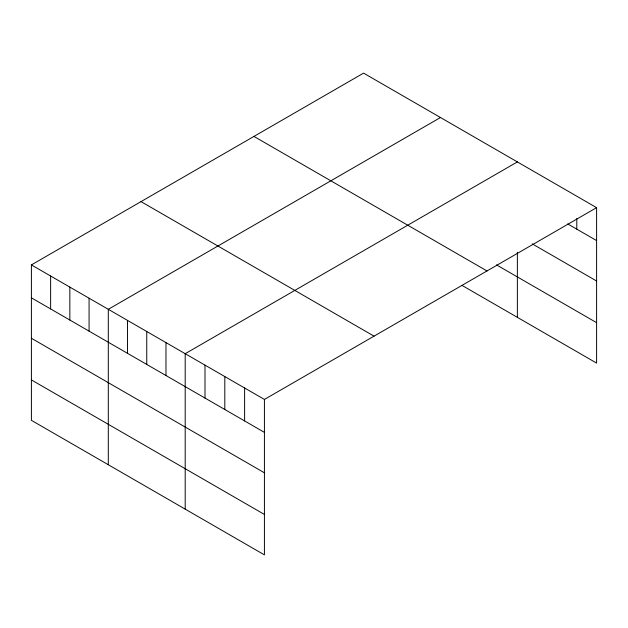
<?xml version="1.0" encoding="UTF-8"?>
<svg xmlns="http://www.w3.org/2000/svg" width="628" height="628" viewBox="0 0 628 628"><rect width="100%" height="100%" fill="white"/><g stroke="black" fill="none" stroke-linecap="round" stroke-linejoin="round"><path stroke-width="0.94" d="M31.4 264.906L264.419 399.439L264.419 554.877L31.4 420.336L31.4 264.906L363.581 73.123L596.6 207.664L596.6 363.094L462.208 285.505M440.471 117.522L108.299 309.306L108.299 464.736M517.37 161.922L185.197 353.697L185.197 509.135M264.419 399.439L596.6 207.664M567.712 223.913L596.6 240.587M532.23 243.852L596.6 281.014M496.473 264.859L596.6 322.666M253.955 136.417L486.983 270.951M141.017 201.619L374.045 336.153M31.4 297.837L264.419 432.37M31.4 338.264L264.419 472.798M31.4 379.916L264.419 514.45M576.794 218.497L576.794 229.149M517.37 252.315L517.37 317.352M244.614 388.002L244.614 420.933M224.808 376.572L224.808 409.495M205.003 365.135L205.003 398.066M165.973 342.598L165.973 375.528M146.748 331.498L146.748 364.428M127.523 320.406L127.523 353.329M89.074 298.206L89.074 331.129M69.849 287.106L69.849 320.029M50.625 276.006L50.625 308.937"/></g></svg>
